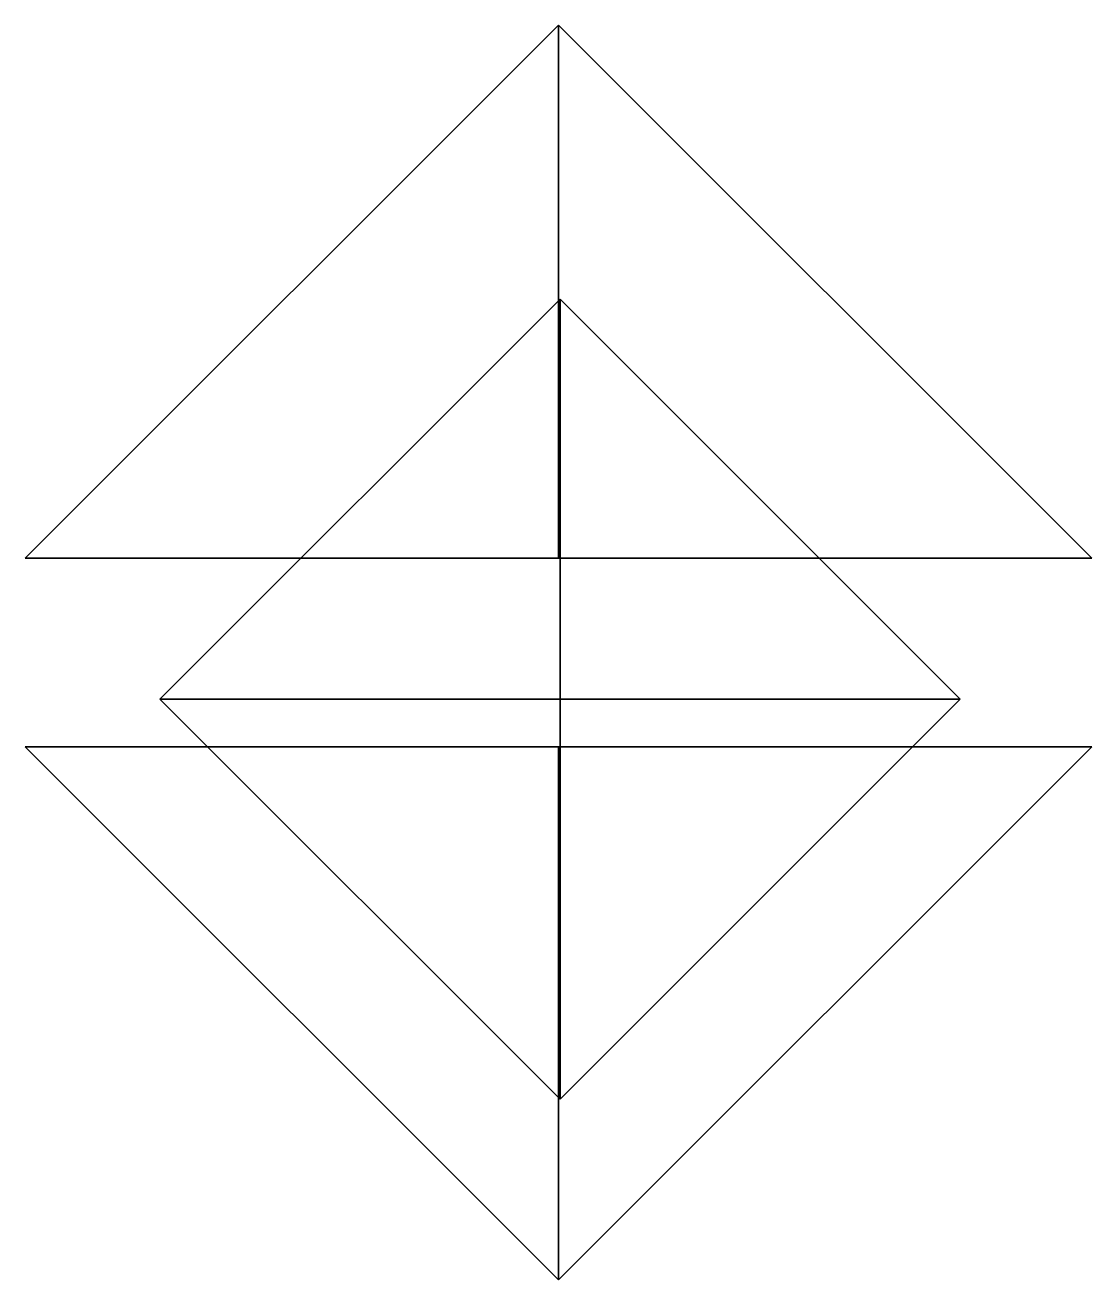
# Model space of a CAD drawing. Header units: metres. Extents: x -0.354 to 0.354, y -0.416 to 0.416.
import ezdxf

# ---------------------------------------------------------------- set-up
doc = ezdxf.new("R2010")
doc.units = ezdxf.units.M

msp = doc.modelspace()

# ---------------------------------------------------------------- linework, layer by layer
at = {"layer": 'wallSwitchOff.bottom'}
for points in [[(0.353553, -0.0625), (0, -0.416053), (-0.353553, -0.0625)], [(0, -0.416053), (0, -0.0625, 0.243036), (-0.353553, -0.0625)], [(0.353553, -0.0625), (0, -0.0625, 0.243036), (0, -0.416053)]]:
    msp.add_3dface(points, dxfattribs=at)
at = {"layer": 'wallSwitchOff.indy'}
for points in [[(-0.264225, -0.030963, 0.027744), (0.001009, -0.030963, 0.215293), (0.001009, 0.234271, 0.027744)], [(-0.264225, -0.030963, 0.027744), (0.001009, 0.234271, 0.027744), (0.266243, -0.030963, 0.027744)], [(0.001009, 0.234271, 0.027744), (0.001009, -0.030963, 0.215293), (0.266243, -0.030963, 0.027744)], [(0.001009, -0.296197, 0.027744), (0.001009, -0.030963, 0.215293), (-0.264225, -0.030963, 0.027744)], [(0.266243, -0.030963, 0.027744), (0.001009, -0.296197, 0.027744), (-0.264225, -0.030963, 0.027744)], [(0.266243, -0.030963, 0.027744), (0.001009, -0.030963, 0.215293), (0.001009, -0.296197, 0.027744)]]:
    msp.add_3dface(points, dxfattribs=at)
at = {"layer": 'wallSwitchOff.top'}
for points in [[(-0.353553, 0.0625), (0, 0.416053), (0.353553, 0.0625)], [(-0.353553, 0.0625), (0, 0.0625, 0.243036), (0, 0.416053)], [(0, 0.416053), (0, 0.0625, 0.243036), (0.353553, 0.0625)]]:
    msp.add_3dface(points, dxfattribs=at)

doc.saveas('drawing.dxf')
